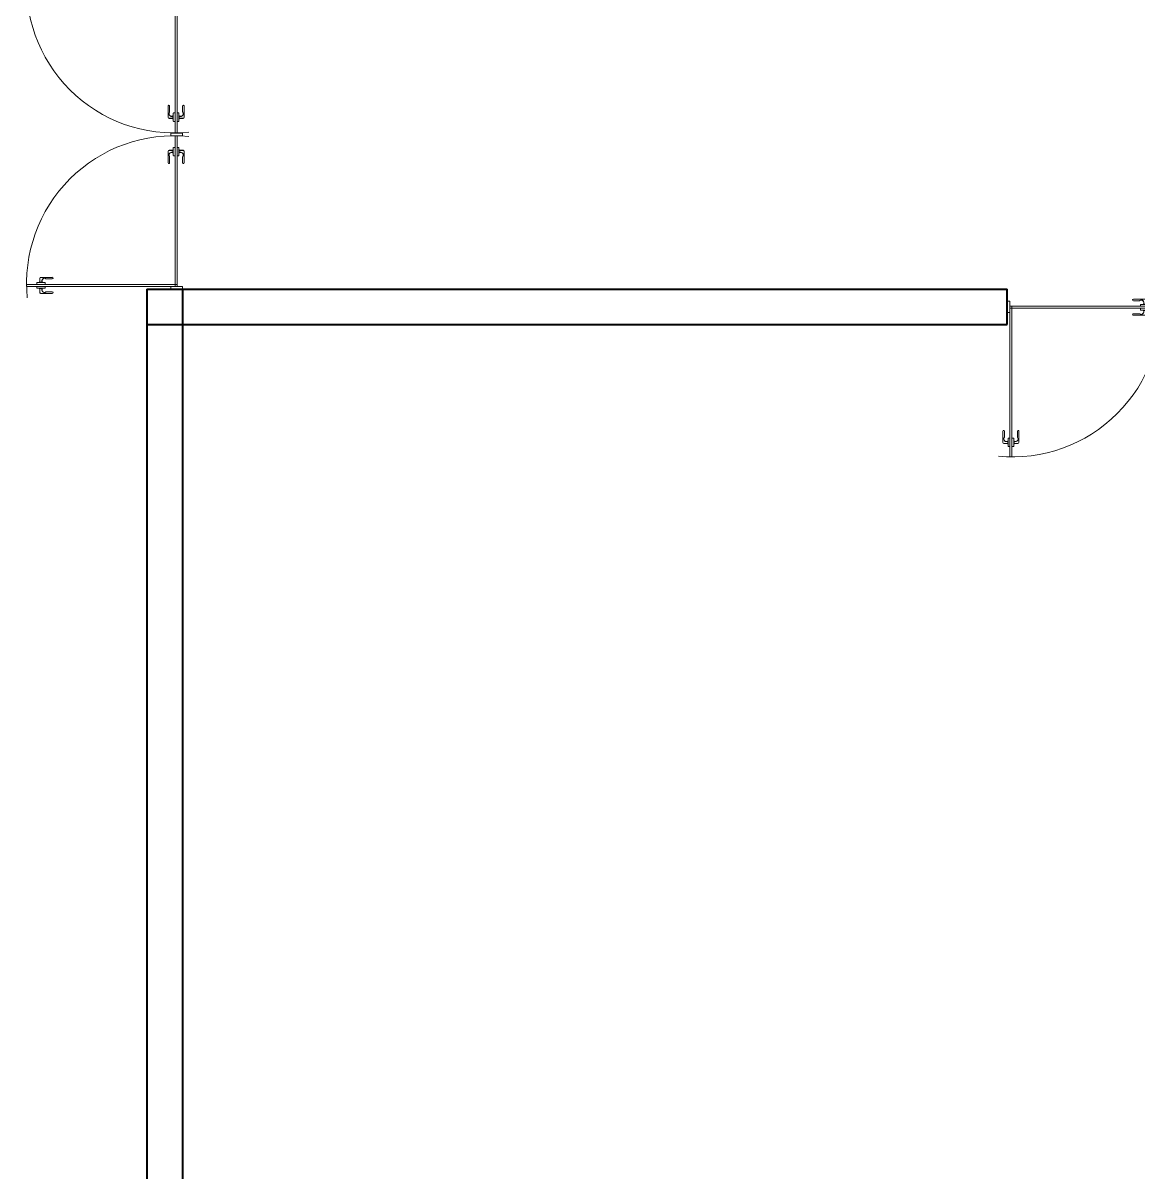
# Model space of a CAD drawing. Header units: metres. Extents: x -224 to -134.4, y 547 to 608.8.
# Drawn here: x -190.9 to -183.68, y 569.9 to 577.33 of the extents above; entities that cross this region are included whole.
import ezdxf

# ---------------------------------------------------------------- set-up
doc = ezdxf.new("R2010")
doc.units = ezdxf.units.M
doc.header["$MEASUREMENT"] = 0
doc.layers.add('A - WALLS', color=7, linetype='Continuous', lineweight=40)
doc.layers.add('LS - GLASS DOOR', color=5, linetype='Continuous', lineweight=15)

# ---------------------------------------------------------------- blocks, each defined once
blk = doc.blocks.new('glass door')
at = {"layer": 'LS - GLASS DOOR'}
for p, q in [((-9506.21, -1708.84, 0), (-9506.71, -1708.84, 0)), ((-9506.71, -1708.84, 0), (-9506.71, -1747.84, 0)), ((-9506.21, -1747.84, 0), (-9506.21, -1708.84, 0)), ((-9508.54, -1712.56, 0), (-9508.54, -1715.51, 0)), ((-9508.27, -1712.29, 0), (-9507.37, -1712.29, 0)), ((-9507.31, -1712.26, 0), (-9508.24, -1712.26, 0)), ((-9507.67, -1712.84, 0), (-9507.31, -1712.84, 0)), ((-9507.63, -1712.78, 0), (-9507.37, -1712.78, 0)), ((-9507.28, -1712.14, 0), (-9507.28, -1712.95, 0)), ((-9507.28, -1712.81, 0), (-9507.28, -1712.29, 0)), ((-9507.19, -1712.1, 0), (-9507.23, -1712.1, 0)), ((-9507.23, -1713, 0), (-9507.19, -1713, 0)), ((-9507.19, -1711.57, 0), (-9507.19, -1713.61, 0)), ((-9507.19, -1713, 0), (-9507.19, -1712.1, 0)), ((-9506.71, -1711.5, 0), (-9507.11, -1711.5, 0)), ((-9507.11, -1713.69, 0), (-9506.71, -1713.69, 0)), ((-9506.71, -1713.69, 0), (-9506.71, -1711.5, 0)), ((-9506.21, -1713.69, 0), (-9506.21, -1711.5, 0)), ((-9506.21, -1711.5, 0), (-9505.8, -1711.5, 0)), ((-9505.8, -1713.69, 0), (-9506.21, -1713.69, 0)), ((-9505.73, -1711.57, 0), (-9505.73, -1713.61, 0)), ((-9505.73, -1713, 0), (-9505.73, -1712.1, 0)), ((-9505.73, -1712.1, 0), (-9505.68, -1712.1, 0)), ((-9505.68, -1713, 0), (-9505.73, -1713, 0)), ((-9505.64, -1712.14, 0), (-9505.64, -1712.95, 0)), ((-9505.64, -1712.81, 0), (-9505.64, -1712.29, 0)), ((-9505.61, -1712.26, 0), (-9504.68, -1712.26, 0)), ((-9505.24, -1712.84, 0), (-9505.61, -1712.84, 0)), ((-9504.65, -1712.29, 0), (-9505.55, -1712.29, 0)), ((-9505.28, -1712.78, 0), (-9505.55, -1712.78, 0)), ((-9504.38, -1712.56, 0), (-9504.38, -1715.51, 0)), ((-9508.15, -1715.51, 0), (-9508.15, -1713.96, 0)), ((-9504.77, -1715.51, 0), (-9504.77, -1713.96, 0)), ((-9471.78, -1745.51, 0), (-9474.73, -1745.51, 0)), ((-9474.73, -1745.9, 0), (-9473.18, -1745.9, 0)), ((-9472.06, -1746.38, 0), (-9472.06, -1746.74, 0)), ((-9472, -1746.42, 0), (-9472, -1746.68, 0)), ((-9471.51, -1745.78, 0), (-9471.51, -1746.68, 0)), ((-9471.48, -1746.74, 0), (-9471.48, -1745.81, 0)), ((-9467.71, -1747.34, 0), (-9506.71, -1747.34, 0)), ((-9506.71, -1747.84, 0), (-9467.71, -1747.84, 0)), ((-9474.73, -1749.28, 0), (-9473.18, -1749.28, 0)), ((-9472.91, -1746.94, 0), (-9472.91, -1747.34, 0)), ((-9472.91, -1747.34, 0), (-9470.72, -1747.34, 0)), ((-9472.91, -1747.84, 0), (-9470.72, -1747.84, 0)), ((-9472.91, -1748.25, 0), (-9472.91, -1747.84, 0)), ((-9470.79, -1746.86, 0), (-9472.83, -1746.86, 0)), ((-9470.79, -1748.32, 0), (-9472.83, -1748.32, 0)), ((-9472.22, -1746.82, 0), (-9472.22, -1746.86, 0)), ((-9472.22, -1746.86, 0), (-9471.32, -1746.86, 0)), ((-9472.22, -1748.32, 0), (-9471.32, -1748.32, 0)), ((-9472.22, -1748.37, 0), (-9472.22, -1748.32, 0)), ((-9471.36, -1746.77, 0), (-9472.17, -1746.77, 0)), ((-9471.36, -1748.41, 0), (-9472.17, -1748.41, 0)), ((-9472.06, -1748.81, 0), (-9472.06, -1748.44, 0)), ((-9472.03, -1746.77, 0), (-9471.51, -1746.77, 0)), ((-9472.03, -1748.41, 0), (-9471.51, -1748.41, 0)), ((-9472, -1748.77, 0), (-9472, -1748.5, 0)), ((-9471.51, -1749.4, 0), (-9471.51, -1748.5, 0)), ((-9471.48, -1748.44, 0), (-9471.48, -1749.37, 0)), ((-9471.32, -1746.86, 0), (-9471.32, -1746.82, 0)), ((-9471.32, -1748.32, 0), (-9471.32, -1748.37, 0)), ((-9470.72, -1747.34, 0), (-9470.72, -1746.94, 0)), ((-9470.72, -1747.84, 0), (-9470.72, -1748.25, 0)), ((-9471.78, -1749.67, 0), (-9474.73, -1749.67, 0))]:
    blk.add_line(p, q, dxfattribs=at)
at = {"layer": 'LS - GLASS DOOR', "elevation": 0}
for points in [[(-9506.71, -1746.2), (-9507.41, -1746.2), (-9507.41, -1749.2), (-9506.71, -1749.2)], [(-9467.71, -1746.2), (-9467.01, -1746.2), (-9467.01, -1749.2), (-9467.71, -1749.2)]]:
    blk.add_lwpolyline(points, close=True, dxfattribs=at)
at = {"layer": 'LS - GLASS DOOR'}
for centre, radius, start, end in [((-9505.96, -1747.09, 0), 38.25, 354.3737, 95.6263), ((-9508.24, -1712.56, 0), 0.3, 90, 180), ((-9508.27, -1712.56, 0), 0.27, 90, 180), ((-9507.63, -1713.46, 0), 0.681, 90, 216.7387), ((-9507.67, -1713.48, 0), 0.637, 90, 217.7782), ((-9508.3, -1713.96, 0), 0.15, 0, 37.7782), ((-9508.3, -1713.96, 0), 0.15, 360, 36.7387), ((-9507.37, -1712.38, 0), 0.09, 0, 90), ((-9507.37, -1712.69, 0), 0.09, 270, 0), ((-9507.31, -1712.29, 0), 0.03, 0, 90), ((-9507.31, -1712.81, 0), 0.03, 270, 360), ((-9507.23, -1712.14, 0), 0.045, 90, 180), ((-9507.23, -1712.95, 0), 0.045, 180, 270), ((-9507.11, -1711.57, 0), 0.075, 90, 180), ((-9507.11, -1713.61, 0), 0.075, 180, 270), ((-9505.8, -1711.57, 0), 0.075, 0, 90), ((-9505.8, -1713.61, 0), 0.075, 270, 0), ((-9505.68, -1712.14, 0), 0.045, 360, 90), ((-9505.68, -1712.95, 0), 0.045, 270, 0), ((-9505.61, -1712.29, 0), 0.03, 90, 180), ((-9505.55, -1712.38, 0), 0.09, 90, 180), ((-9505.55, -1712.69, 0), 0.09, 180, 270), ((-9505.61, -1712.81, 0), 0.03, 180, 270), ((-9505.28, -1713.46, 0), 0.681, 323.2613, 90), ((-9505.24, -1713.48, 0), 0.637, 322.2218, 90), ((-9504.62, -1713.96, 0), 0.15, 142.2218, 180), ((-9504.62, -1713.96, 0), 0.15, 143.2613, 180), ((-9504.68, -1712.56, 0), 0.3, 360, 90), ((-9504.65, -1712.56, 0), 0.27, 360, 90), ((-9508.34, -1715.51, 0), 0.195, 180, 0), ((-9504.57, -1715.51, 0), 0.195, 180, 360), ((-9474.73, -1745.71, 0), 0.195, 90, 270), ((-9473.18, -1745.75, 0), 0.15, 270, 307.7782), ((-9473.18, -1745.75, 0), 0.15, 270, 306.7387), ((-9472.7, -1746.38, 0), 0.637, 0, 127.7782), ((-9472.68, -1746.42, 0), 0.681, 0, 126.7387), ((-9471.78, -1745.81, 0), 0.3, 0, 90), ((-9471.78, -1745.78, 0), 0.27, 0, 90), ((-9474.73, -1749.48, 0), 0.195, 90, 270), ((-9473.18, -1749.43, 0), 0.15, 52.2218, 90), ((-9473.18, -1749.43, 0), 0.15, 53.2613, 90), ((-9472.68, -1748.77, 0), 0.681, 233.2613, 360), ((-9472.7, -1748.81, 0), 0.637, 232.2218, 360), ((-9472.83, -1746.94, 0), 0.075, 90, 180), ((-9472.83, -1748.25, 0), 0.075, 180, 270), ((-9472.17, -1746.82, 0), 0.045, 90, 180), ((-9472.17, -1748.37, 0), 0.045, 180, 270), ((-9472.03, -1746.74, 0), 0.03, 180, 270), ((-9472.03, -1748.44, 0), 0.03, 90, 180), ((-9471.91, -1746.68, 0), 0.09, 180, 270), ((-9471.91, -1748.5, 0), 0.09, 90, 180), ((-9471.78, -1749.37, 0), 0.3, 270, 360), ((-9471.78, -1749.4, 0), 0.27, 270, 360), ((-9471.6, -1746.68, 0), 0.09, 270, 0), ((-9471.6, -1748.5, 0), 0.09, 0, 90), ((-9471.51, -1746.74, 0), 0.03, 270, 0), ((-9471.51, -1748.44, 0), 0.03, 360, 90), ((-9471.36, -1746.82, 0), 0.045, 0, 90), ((-9471.36, -1748.37, 0), 0.045, 270, 360), ((-9470.79, -1746.94, 0), 0.075, 360, 90), ((-9470.79, -1748.25, 0), 0.075, 270, 0)]:
    blk.add_arc(centre, radius, start, end, dxfattribs=at)

msp = doc.modelspace()

# ---------------------------------------------------------------- linework, layer by layer
at = {"layer": 'A - WALLS'}
for p, q in [((-190.0953, 575.6085), (-190.0953, 562.6993)), ((-190.0953, 575.6085), (-184.5289, 575.6085)), ((-189.8653, 575.6085), (-189.8653, 562.6993)), ((-190.0953, 575.3785), (-184.5289, 575.3785))]:
    msp.add_line(p, q, dxfattribs=at)
at = {"layer": 'A - WALLS', "linetype": 'Continuous'}
msp.add_line((-184.5289, 575.3785), (-184.5289, 575.6085), dxfattribs=at)

# ---------------------------------------------------------------- block references
at = {"layer": 'LS - GLASS DOOR', "yscale": 0.02496878901374085, "zscale": 0.02496878901374085}
for p, xscale, rotation in [((-233.5407, 340.2201, 0), -0.02496878901374085, 90), ((-233.5407, 812.9969, 0), 0.02496878901374085, 89.99999999999999), ((52.8595, 531.8556, 0), -0.02496878901374085, 180)]:
    msp.add_blockref('glass door', p, dxfattribs=dict(at, xscale=xscale, rotation=rotation))

doc.saveas('drawing.dxf')
